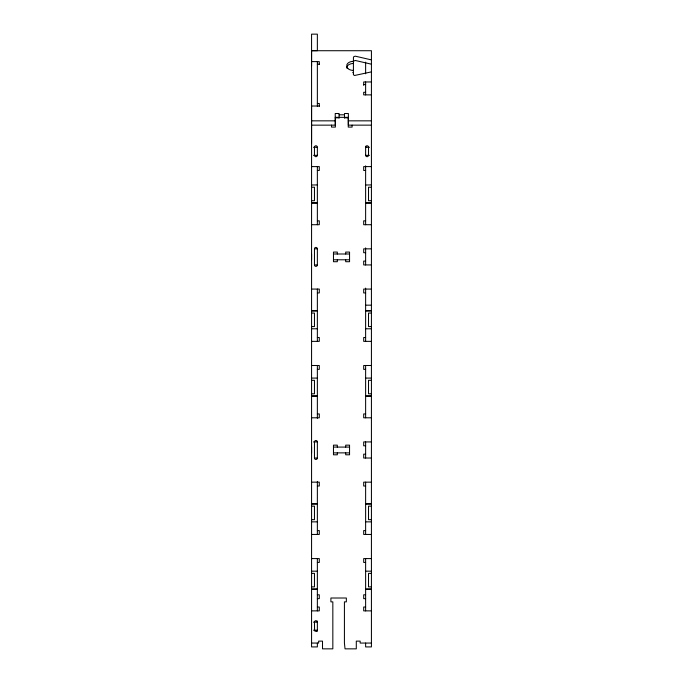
<?xml version="1.0" encoding="UTF-8"?>
<svg xmlns="http://www.w3.org/2000/svg" width="683" height="683" viewBox="0 0 683 683"><rect width="100%" height="100%" fill="white"/><g stroke="black" fill="none" stroke-linecap="round" stroke-linejoin="round"><path stroke-width="1.02" d="M311.568 143.43L311.568 34.15L317.356 34.15L317.356 50.679L311.568 50.679L311.568 65.944M353.401 74.379L353.435 57.244L353.973 56.561L355.331 56.185L371.424 59.882M346.64 68.027L346.904 66.789A6.736 4.508 0 0 1 347.741 65.551A6.762 4.525 -0.1 0 1 349.133 64.518L349.705 64.245A6.762 4.525 -0.1 0 1 353.41 63.493L352.795 63.528M317.356 630.426L316.442 631.553L314.564 630.887L314.462 622.136A1.451 1.451 0 0 1 315.913 620.693A1.451 1.451 0 0 1 317.356 622.136L313.497 622.136M353.401 61.786L353.973 60.872L355.331 60.488L371.424 64.185M371.424 71.877L354.622 75.472A1.921 1.289 0 0 1 353.709 74.976L353.401 74.276M311.568 50.721L371.424 50.721L371.424 646.921L365.627 646.921L365.627 643.062M311.568 61.59L319.294 61.641L319.294 64.509M317.356 64.228L319.294 64.228M371.424 81.96L363.697 81.96L363.697 85.401M363.697 84.538L365.627 84.538M365.627 92.29L363.697 92.29L363.697 94.877L371.424 94.877M317.356 103.466L319.294 103.466L319.294 106.335M311.568 106.002L319.294 106.053M339.092 114.804L344.497 114.804M335.233 117.809L339.092 117.817M344.497 117.817L348.364 117.809M311.568 120.84L335.233 120.84M348.364 120.84L371.424 120.84M317.356 643.062L317.356 646.921L311.568 646.921L311.568 125.16L335.233 125.143L335.233 113.506L339.092 113.506L339.092 118.031M371.424 125.143L348.364 125.143L348.364 113.506L344.497 113.506L344.497 118.031M313.497 147.289L317.356 147.289M365.627 147.289L369.486 147.289M313.497 155.34L317.356 155.34L317.356 147.204A1.451 1.451 0 0 0 315.913 145.761A1.451 1.451 0 0 0 314.462 147.204L314.462 155.34M369.486 155.34L365.627 155.34L365.627 146.324M311.568 166.601L319.285 166.601L319.285 170.46L317.356 170.46M371.424 166.601L363.697 166.601L363.697 170.46L365.627 170.46M311.568 185.008L317.356 184.922M365.627 185.008L371.424 184.922M311.568 187.21L314.462 187.21L314.462 200.725L311.568 200.725M371.424 187.21L368.521 187.21L368.521 200.725L371.424 200.725M317.356 202.928L311.568 202.928L316.391 203.013M371.424 202.928L365.627 202.928L370.459 203.013M317.356 220.848L319.285 220.848L319.285 224.716L311.568 224.716M365.627 220.848L363.697 220.848L363.697 224.716L371.424 224.716M314.462 248.851L317.356 248.851L317.356 264.936A1.451 1.451 0 0 1 315.913 266.387A1.451 1.451 0 0 1 314.462 264.936L314.462 248.851A1.451 1.451 0 0 1 315.913 247.4A1.451 1.451 0 0 1 317.356 248.851M371.424 248.851L363.697 248.851L363.697 252.71L365.627 252.71M333.466 253.999L349.551 253.999M333.466 259.788L349.551 259.788M365.627 261.077L363.697 261.077L363.697 264.936L371.424 264.936M314.462 264.936L317.356 264.936M311.568 289.071L319.285 289.071L319.285 292.939L317.356 292.939M371.424 289.071L363.697 289.071L363.697 292.939L365.627 292.939M365.627 305.164L371.424 305.164M311.568 310.782L316.391 310.782M365.627 310.782L370.459 310.782M311.568 310.859L317.356 310.859M365.627 310.859L371.424 310.859M311.568 313.062L314.462 313.062L314.462 326.576L311.568 326.576M371.424 313.062L368.521 313.062L368.521 326.576L371.424 326.576M311.568 328.788L317.356 328.788M365.627 328.788L371.424 328.788M317.356 337.504L319.285 337.504L319.285 341.363L311.568 341.363M365.627 337.504L363.697 337.504L363.697 341.363L371.424 341.363M311.568 365.499L319.285 365.499L319.285 369.366L317.356 369.366M371.424 365.499L363.697 365.499L363.697 369.366L365.627 369.366M311.568 378.083L317.356 378.083M365.627 378.083L371.424 378.083M311.568 380.294L314.462 380.294L314.462 393.809L311.568 393.809M371.424 380.294L368.521 380.294L368.521 393.809L371.424 393.809M311.568 396.012L317.356 396.012M365.627 396.012L371.424 396.012M312.532 396.089L317.356 396.089M366.592 396.089L371.424 396.089M317.356 413.932L319.285 413.932L319.285 417.8L311.568 417.8M365.627 413.932L363.697 413.932L363.697 417.8L371.424 417.8M313.497 441.927L317.356 441.927L317.356 458.02A1.451 1.451 0 0 1 315.913 459.471A1.451 1.451 0 0 1 314.462 458.02L314.462 441.927A1.451 1.451 0 0 1 315.913 440.484A1.451 1.451 0 0 1 317.356 441.927M371.424 441.927L363.697 441.927L363.697 445.794L365.627 445.794M333.466 447.083L349.551 447.083M333.466 452.872L349.551 452.872M365.627 454.161L363.697 454.161L363.697 458.02L371.424 458.02M314.462 458.02L317.356 458.02M311.568 482.155L319.285 482.155L319.285 486.014L317.356 486.014M371.424 482.155L363.697 482.155L363.697 486.014L365.627 486.014M311.568 503.858L316.391 503.858M365.627 503.858L370.459 503.858M311.568 503.943L317.356 503.943M365.627 503.943L371.424 503.943M311.568 506.146L314.462 506.146L314.462 519.661L311.568 519.661M371.424 506.146L368.521 506.146L368.521 519.661L371.424 519.661M311.568 521.863L317.356 521.863M365.627 521.863L371.424 521.863M317.356 530.589L319.285 530.589L319.285 534.447L311.568 534.447M365.627 530.589L363.697 530.589L363.697 534.447L371.424 534.447M311.568 558.583L319.285 558.583L319.285 562.442L317.356 562.442M371.424 558.583L363.697 558.583L363.697 562.442L365.627 562.442M311.568 571.167L317.356 571.167M365.627 571.167L371.424 571.167M311.568 573.37L314.462 573.37L314.462 586.885L311.568 586.885M371.424 573.37L368.521 573.37L368.521 586.885L371.424 586.885M311.568 589.096L317.356 589.096M365.627 589.096L371.424 589.096M312.532 589.173L317.356 589.173M366.592 589.173L371.424 589.173M317.356 594.791L319.285 594.791L319.285 598.649L317.356 598.649M365.627 594.791L363.697 594.791L363.697 598.649L365.627 598.649M317.356 607.016L319.285 607.016L319.285 610.875L311.568 610.875M365.627 607.016L363.697 607.016L363.697 610.875L371.424 610.875M313.497 630.187L317.356 630.187M311.568 643.062L318.645 643.062L318.645 641.124L322.504 641.124L322.504 648.85L332.834 648.85L332.834 601.868L330.905 601.868L330.905 598.009L346.349 598.009L346.349 601.868L344.42 601.868L344.42 643.062L345.035 648.85L356.295 648.85L356.295 641.124L360.154 641.124L360.154 643.062L371.424 643.062M352.795 72.535L353.401 72.552M368.521 155.34L368.521 147.204A1.451 1.451 0 0 0 367.078 145.761A1.451 1.451 0 0 0 365.627 147.204M365.627 62.153L365.627 73.807M365.627 81.96L365.627 94.877M365.627 165.841L365.627 224.716M365.627 247.886L365.627 264.936M365.627 288.106L365.627 341.363M365.627 365.499L365.627 417.8M365.627 441.927L365.627 458.02M365.627 482.155L365.627 534.447M365.627 558.583L365.627 610.875M352.112 125.16L352.112 127.089L348.253 127.089L348.253 117.339L335.379 117.339L335.379 127.089L331.52 127.089L331.52 125.16M345.692 253.999L345.692 252.07L349.551 252.07L349.551 261.717L345.692 261.717L345.692 259.788M345.692 447.083L345.692 445.145L349.551 445.145L349.551 454.801L345.692 454.801L345.692 452.872M337.325 253.999L337.325 252.07L333.466 252.07L333.466 261.717L337.325 261.717L337.325 259.788M337.325 447.083L337.325 445.145L333.466 445.145L333.466 454.801L337.325 454.801L337.325 452.872M317.356 61.59L317.356 106.335M317.356 166.601L317.356 224.716M317.356 289.071L317.356 341.363M317.356 365.499L317.356 418.32M317.356 481.626L317.356 534.447M317.356 558.583L317.356 610.875M317.356 621.171L317.356 631.152M311.568 106.053L311.568 125.143M311.576 253.999L311.576 259.788M311.576 447.083L311.576 452.872M368.521 155.254A1.451 1.451 0 0 1 367.078 156.697A1.451 1.451 0 0 1 365.627 155.254M317.356 155.254A1.451 1.451 0 0 1 315.913 156.697A1.451 1.451 0 0 1 314.462 155.254M353.401 70.4A6.736 4.508 0 0 1 349.705 69.666L349.141 69.384A6.77 4.533 -0.1 0 1 347.741 68.351M347.775 68.377A6.736 4.508 0 0 1 346.93 67.156L346.904 64.637A6.736 4.508 0 0 1 347.732 63.442A6.77 4.533 -0.1 0 1 349.133 62.366L349.705 62.093A6.753 4.516 0 0 1 353.401 61.359"/></g></svg>
